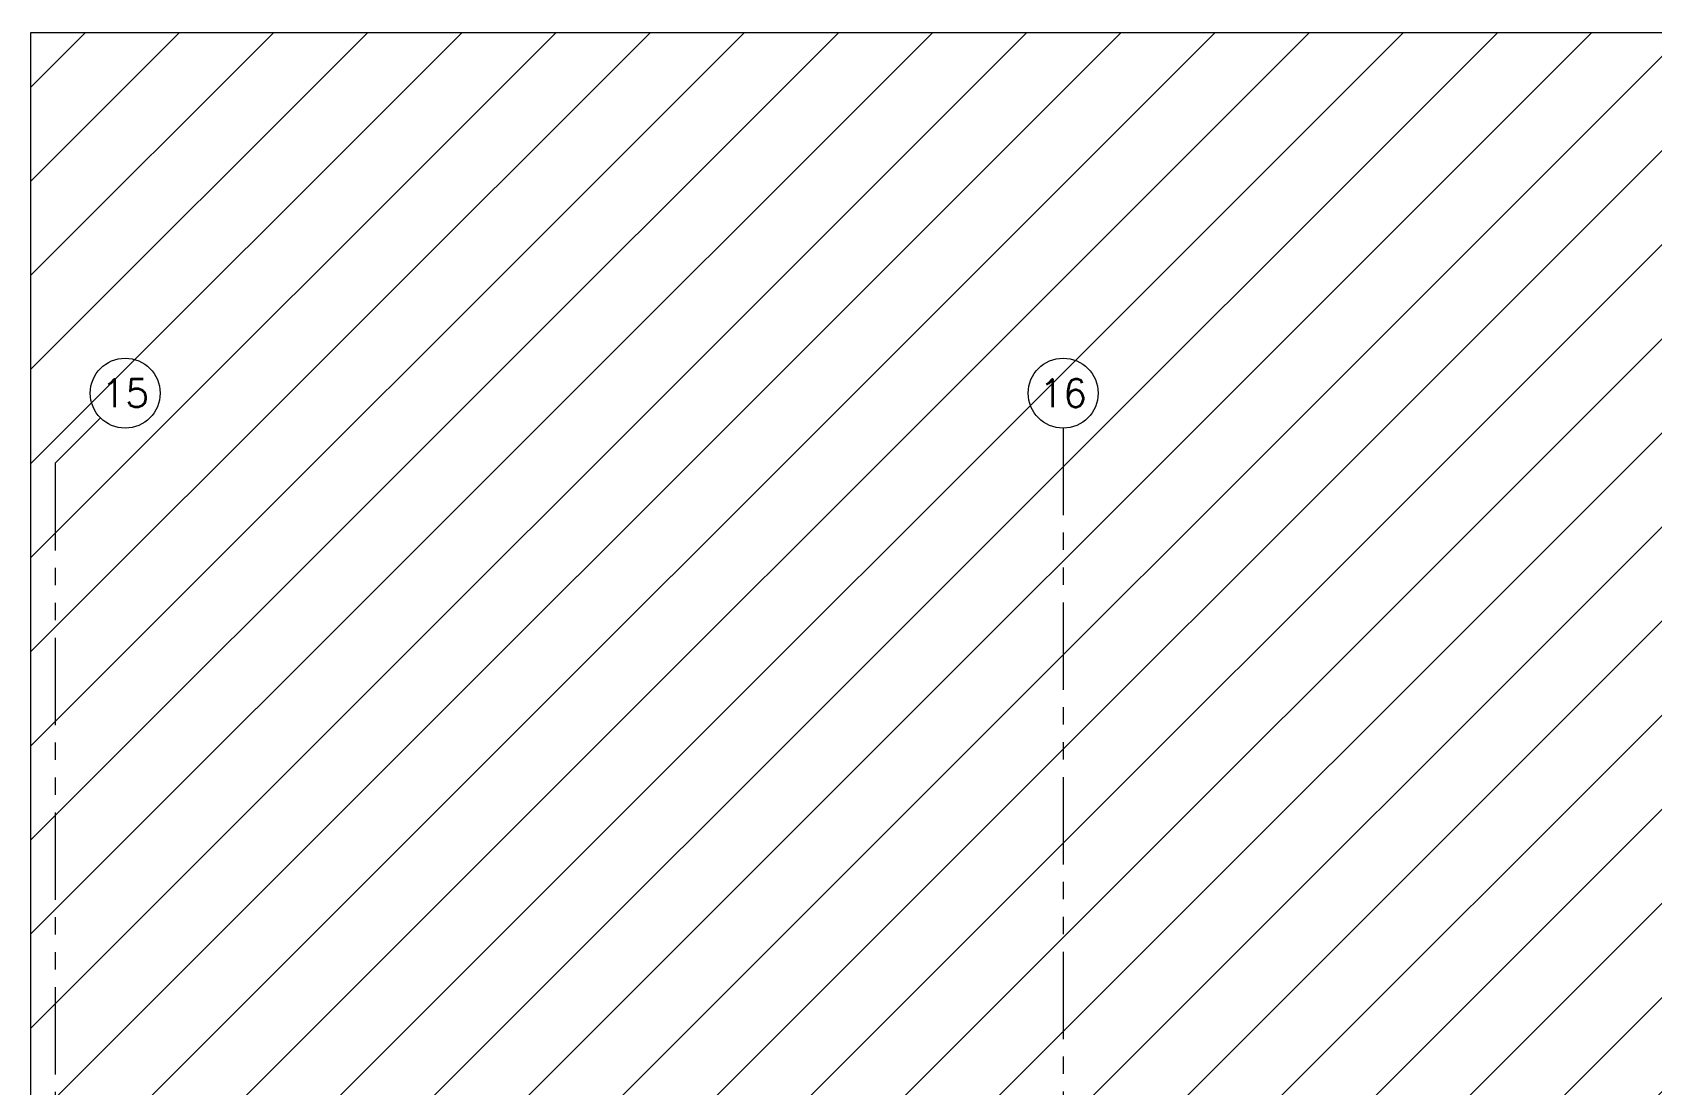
# Model space of a CAD drawing. Header units: millimetres. Extents: x 226317 to 226469, y 8188100 to 8188260.
# Drawn here: x 226427.62 to 226439.2, y 8188208.75 to 8188216.28 of the extents above; entities that cross this region are included whole.
import ezdxf
from ezdxf.enums import TextEntityAlignment as Align

# ---------------------------------------------------------------- set-up
doc = ezdxf.new("R2010")
doc.units = ezdxf.units.MM
for name, pattern in [('HIDDEN2', [0.1875, 0.125, -0.0625]), ('PHANTOM', [2.5, 1.25, -0.25, 0.25, -0.25, 0.25, -0.25]), ('PHANTOM2', [1.25, 0.625, -0.125, 0.125, -0.125, 0.125, -0.125])]:
    doc.linetypes.add(name, pattern=pattern)
for name, color, linetype in [('A-EJES', 8, 'PHANTOM'), ('A-ESTRUCTURA-HATCH', 8, 'Continuous'), ('A-PROYECCIONES', 8, 'HIDDEN2')]:
    doc.layers.add(name, color=color, linetype=linetype)
doc.styles.add('ROMANS', font='ROMANS.shx', dxfattribs={"oblique": 10})

# ---------------------------------------------------------------- blocks, each defined once
blk = doc.blocks.new('EST P1')
at = {"layer": 'A-ESTRUCTURA-HATCH', "lineweight": 0}
h = blk.add_hatch(dxfattribs=at)
h.set_pattern_fill('ANSI31', color=8, scale=0.02, angle=-1.27e-14)
h.set_pattern_definition([(44.99999999999999, (-226392.077087921, -8188203.059610654), (-0.04490128060534576, 0.04490128060534578), [])])
h.paths.add_polyline_path([(-3.609998156578513, 5.049997552298009), (-3.610000176762696, 4.849997552111745), (-44.785000133008, 4.84999814722687), (-44.78500010908465, -0.1500023566186428), (-46.9899987593235, -0.1500020446255803), (-46.98999930798891, -11.15000239294022), (-3.609999100328423, -11.15005090925843), (-3.609999100328423, -11.40005090925843), (-47.23999938514316, -11.40005881432444), (-47.23999953552266, 0.1499976431950927), (-45.03499953550636, 0.1499976431950927), (-45.0350001337647, 5.049998153932393)])
h.paths.add_polyline_path([(5.875668717722874, 4.849997540004551), (5.875668724213028, 5.04999746195972), (35.53000006324146, 5.049996703863144), (35.53000006324146, 4.849997698329389)])
h.paths.add_polyline_path([(47.9150172030495, 5.049996227957308), (35.58000069746049, 5.049997348338366), (35.58000069746049, 4.849997348152101), (47.9150167714979, 4.849997607059777)])
h.paths.add_polyline_path([(51.86500159354182, 4.849997512064874), (53.37567124809721, 4.84999814722687), (53.37566821934888, 5.049995731562376), (51.86500180143048, 5.049995731562376)])
edge = h.paths.add_edge_path()
edge.add_arc((63.30066905260901, -0.1500025354325771), 9.699999993899837, 359.9999991583288, 539.9999991583288)
edge.add_line((53.60066905870917, -0.1500023929402232), (53.80066905872081, -0.1500023929402232))
edge.add_arc((63.30066905260901, -0.1500025354325771), 9.49999999389811, 0.9047070135612216, 179.9999991406384, ccw=False)
edge.add_line((72.79948476422578, -2.6654452085495e-06), (70.35068066572421, 2.236943691968918e-05))
edge.add_line((70.35068066572421, 2.236943691968918e-05), (70.35067913253442, -0.1499448418617249))
edge.add_line((70.35067913253442, -0.1499448418617249), (73.00066904650885, -0.150002677924931))
edge = h.paths.add_edge_path(flags=0)
edge.add_arc((63.30071679374669, -0.1499939998611808), 3.299962339153879, 0.00085350182833477, 49.99468486829903)
edge.add_line((65.42212619486963, 2.377727027982473), (65.4221670004481, -0.1499835988506675))
edge.add_line((65.4221670004481, -0.1499835988506675), (65.27216700115241, -0.1499896282330155))
edge.add_line((65.27216700115241, -0.1499896282330155), (65.27206754402141, 2.496426238678396))
edge.add_arc((63.30066965197329, -0.1500051133334637), 3.300001295059289, 53.31658296361125, 179.9999577391648)
edge.add_line((60.00066835692269, -0.1500026788562536), (59.80066835691105, -0.1500026788562536))
edge.add_arc((63.30067374499049, -0.1500072199851274), 3.500005388090554, 2.4573619812700827, 179.9999256646052, ccw=False)
edge.add_line((66.79746054686257, 5.869567394256592e-05), (69.45068066581734, 3.157090395689011e-05))
edge.add_line((69.45068066581734, 3.157090395689011e-05), (69.45067913254024, -0.1499448418617249))
edge.add_line((69.45067913254024, -0.1499448418617249), (66.60067913253442, -0.1499448418617249))
h.paths.add_polyline_path([(-3.559999100340065, -11.15003591403365), (35.53000069747213, -11.15003591403365), (35.53000069747213, -11.40006590355188), (-3.559999100340065, -11.40006590355188)])
h.paths.add_polyline_path([(35.58000069746049, -11.1500659417361), (71.88000514594023, -11.1501255556941), (71.88000514594023, -11.40006201900542), (35.58000069746049, -11.40000240504742)])
blk = doc.blocks.new('EJES 1P')
at = {"layer": 'A-EJES', "color": 8, "linetype": 'PHANTOM2', "lineweight": 0}
blk.add_line((81.03755937694223, 5.415584126487374), (80.71433610943495, 5.092360858805478), dxfattribs=at)
for points in [[(87.92433610191802, 5.345278641209006), (87.9243350403558, -4.158154672011733)], [(80.71433607794461, 5.09236082714051), (80.71433505386813, -4.158154670149088)]]:
    blk.add_lwpolyline(points, dxfattribs=at)
at = {"layer": 'A-EJES', "color": 8, "linetype": 'Continuous', "lineweight": 0}
for centre in [(81.21433611499378, 5.592360821552575), (87.92433610148146, 5.592360819689929)]:
    blk.add_circle(centre, 0.25, dxfattribs=at)
at = {"layer": 'A-EJES', "color": 8, "linetype": 'Continuous', "lineweight": 0, "style": 'ROMANS'}
for s, p in [('15', (81.21433611499378, 5.592360820621252)), ('16', (87.92433610148146, 5.592360818758607))]:
    blk.add_text(s, height=0.2, dxfattribs=at).set_placement(p, align=Align.MIDDLE_CENTER)
blk = doc.blocks.new('arq. estac.')
at = {"color": 8, "lineweight": 0}
blk.add_blockref('EST P1', (226687.4991261854, 8188207.703897961), dxfattribs=at)
at = {"layer": 'A-PROYECCIONES'}
blk.add_blockref('EJES 1P', (226642.4897912069, 8188212.75389568), dxfattribs=at)

msp = doc.modelspace()

# ---------------------------------------------------------------- block references
msp.add_blockref('arq. estac.', (-295.4220376470475, -4.645514124073088))

# ---------------------------------------------------------------- next in the draw order: hatches: boundary and pattern name
at = {"lineweight": 0}
h = msp.add_hatch(dxfattribs=at)
h.set_pattern_fill('ANSI31', color=8, scale=0.15)
h.set_pattern_definition([(45, (223326.3750321577, 8186568.114445483), (-0.3367596045400932, 0.3367596045400932), [])])
h.paths.add_polyline_path([(226466.116742808, 8188216.283026138), (226427.6070409586, 8188216.283026138), (226427.6070409586, 8188191.08908648), (226466.116742808, 8188191.08908648)])
h.paths.add_polyline_path([(226442.1207074096, 8188201.421896823), (226451.6030763569, 8188201.421896823), (226451.6030763569, 8188199.643004203), (226442.1207074096, 8188199.643004203)], flags=16)
h.paths.add_polyline_path([(226444.6120197823, 8188199.973451543), (226449.1117639842, 8188199.973451543), (226449.1117639842, 8188200.361497246), (226444.6120197823, 8188200.361497246)], flags=8)
h.paths.add_polyline_path([(226444.6918287864, 8188200.338512927), (226449.0319549801, 8188200.338512927), (226449.0319549801, 8188200.72655863), (226444.6918287864, 8188200.72655863)], flags=8)
h.paths.add_polyline_path([(226444.5264979542, 8188200.70340378), (226449.1972858123, 8188200.70340378), (226449.1972858123, 8188201.091449483), (226444.5264979542, 8188201.091449483)], flags=8)

# ---------------------------------------------------------------- next in the draw order: linework, layer by layer
at = {"color": 8, "lineweight": 0}
msp.add_lwpolyline([(226427.6070409586, 8188216.283026138), (226466.116742808, 8188216.283026138), (226466.116742808, 8188191.08908648), (226427.6070409586, 8188191.08908648)], close=True, dxfattribs=at)

doc.saveas('drawing.dxf')
